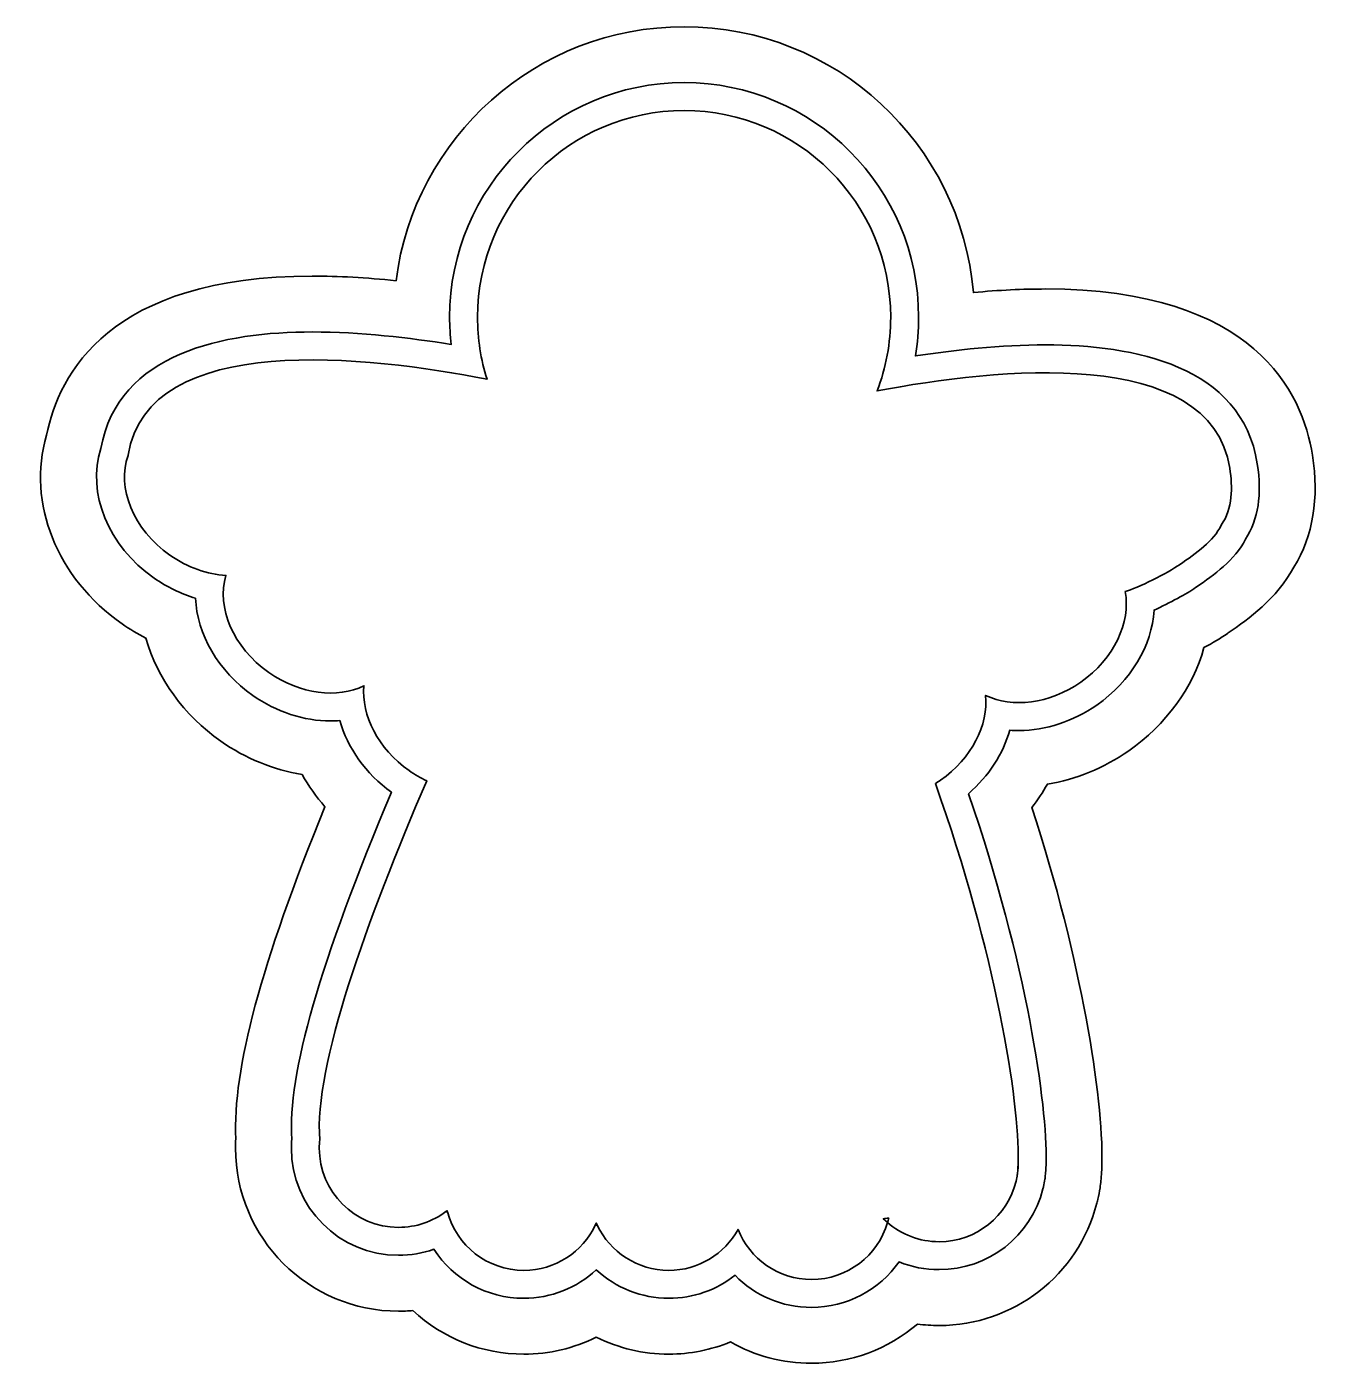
# Model space of a CAD drawing. Extents: x 65 to 528, y 154 to 633.
import ezdxf

# ---------------------------------------------------------------- set-up
doc = ezdxf.new("R2010")
doc.units = 0
doc.header["$MEASUREMENT"] = 0
doc.layers.add('Layer 1', color=7, linetype='Continuous', lineweight=0)

msp = doc.modelspace()

# ---------------------------------------------------------------- linework, layer by layer
at = {"layer": 'Layer 1', "color": 18, "lineweight": 35, "true_color": 0x000000}
for points, knots in [([(345.65, 154.46), (335.27, 154.46), (325.35, 157.11), (316.64, 162.1), (309.65, 159.24), (302.11, 157.72), (294.5, 157.72), (285.41, 157.72), (276.56, 159.84), (268.55, 163.83), (260.54, 159.84), (251.68, 157.72), (242.59, 157.72), (227.6, 157.72), (213.5, 163.39), (202.83, 173.34), (201.12, 173.19), (199.39, 173.11), (197.65, 173.11), (165.48, 173.11), (139.31, 199.28), (139.31, 231.45), (139.31, 232.6), (139.34, 233.71), (139.4, 234.8), (138.26, 259.71), (148.46, 297.77), (171.34, 353.72), (168.21, 357.31), (165.47, 361.19), (163.18, 365.27), (152.96, 366.93), (142.88, 371.02), (134.05, 377.19), (120.75, 386.49), (111.27, 399.7), (107.18, 414.08), (104.25, 415.58), (101.41, 417.3), (98.66, 419.22), (75.24, 435.59), (64.52, 462.56), (71.64, 486.75), (75.94, 508.65), (94.19, 543.72), (166.81, 543.72), (176.12, 543.72), (186.15, 543.17), (196.82, 542.06), (203.26, 593.27), (247.07, 633), (300, 633), (354.37, 633), (399.12, 591.06), (403.63, 537.84), (412.76, 538.68), (421.4, 539.1), (429.48, 539.1), (504.48, 539.1), (521.56, 501.83), (525.07, 479.61), (527.52, 464.18), (525.29, 450.71), (518.44, 439.55), (512.21, 428.03), (502.23, 421.06), (494.9, 415.94), (494.9, 415.94), (494.66, 415.77), (494.66, 415.77), (492.3, 414.13), (489.29, 412.36), (486.22, 410.7), (482.15, 396.33), (472.6, 383.06), (459.26, 373.75), (450.42, 367.57), (440.34, 363.48), (430.11, 361.83), (428.49, 358.94), (426.65, 356.16), (424.6, 353.5), (442.42, 298.53), (450.12, 249.71), (449.66, 226.3), (449.62, 223.92), (449.5, 221.78), (449.3, 219.79), (449.23, 218.95), (449.12, 218.11), (448.98, 217.28), (448.79, 215.91), (448.53, 214.55), (448.22, 213.22), (448.22, 213.22), (448.07, 212.55), (448.07, 212.55), (448.07, 212.55), (447.91, 211.99), (447.84, 211.75), (441.21, 185.96), (418.02, 167.98), (391.34, 167.98), (388.72, 167.98), (386.12, 168.15), (383.55, 168.5), (373.07, 159.55), (359.65, 154.46), (345.65, 154.46)], [0, 0, 0, 0, 1, 1, 1, 2, 2, 2, 3, 3, 3, 4, 4, 4, 5, 5, 5, 6, 6, 6, 7, 7, 7, 8, 8, 8, 9, 9, 9, 10, 10, 10, 11, 11, 11, 12, 12, 12, 13, 13, 13, 14, 14, 14, 15, 15, 15, 16, 16, 16, 17, 17, 17, 18, 18, 18, 19, 19, 19, 20, 20, 20, 21, 21, 21, 22, 22, 22, 23, 23, 23, 24, 24, 24, 25, 25, 25, 26, 26, 26, 27, 27, 27, 28, 28, 28, 29, 29, 29, 30, 30, 30, 31, 31, 31, 32, 32, 32, 33, 33, 33, 34, 34, 34, 35, 35, 35, 36, 36, 36, 36]), ([(345.65, 174.46), (335.05, 174.46), (325.28, 178.72), (318.23, 185.95), (311.58, 180.71), (303.25, 177.72), (294.5, 177.72), (284.77, 177.72), (275.52, 181.48), (268.55, 187.87), (261.57, 181.48), (252.32, 177.72), (242.59, 177.72), (229.33, 177.72), (217.3, 184.56), (210.37, 195.26), (206.34, 193.84), (202.05, 193.11), (197.65, 193.11), (176.51, 193.11), (159.31, 210.31), (159.31, 231.45), (159.31, 232.57), (159.35, 233.62), (159.44, 234.64), (157.93, 257.79), (169.63, 298.5), (195.16, 358.9), (185.95, 365.55), (179.41, 374.83), (176.66, 384.57), (175.57, 384.49), (174.47, 384.44), (173.36, 384.44), (163.83, 384.44), (153.94, 387.69), (145.51, 393.58), (133.06, 402.29), (125.52, 415.55), (124.97, 428.4), (119.79, 429.93), (114.77, 432.36), (110.11, 435.61), (93.65, 447.13), (85.94, 466.05), (91.09, 481.96), (97.15, 516.45), (135.53, 523.72), (166.81, 523.72), (183.98, 523.72), (201.78, 521.64), (216.56, 519.24), (216.19, 522.47), (216, 525.73), (216, 529), (216, 575.32), (253.68, 613), (300, 613), (346.32, 613), (384, 575.32), (384, 529), (384, 524.31), (383.62, 519.68), (382.86, 515.12), (396.83, 517.27), (413.42, 519.1), (429.48, 519.1), (461, 519.1), (499.76, 511.71), (505.32, 476.49), (507.05, 465.53), (505.68, 456.7), (501.1, 449.55), (497.17, 441.92), (489.89, 436.84), (483.44, 432.34), (483.44, 432.34), (483.21, 432.17), (483.21, 432.17), (480.12, 430.02), (473.87, 426.65), (468.35, 424.12), (467.59, 411.42), (460.1, 398.73), (447.81, 390.14), (439.38, 384.25), (429.49, 381), (419.96, 381), (418.85, 381), (417.75, 381.05), (416.67, 381.13), (414.3, 372.75), (409.13, 364.71), (401.87, 358.4), (422.9, 297.43), (430.05, 246.59), (429.67, 226.69), (429.63, 224.78), (429.54, 223.13), (429.38, 221.65), (429.35, 221.21), (429.3, 220.78), (429.22, 220.34), (429.1, 219.46), (428.94, 218.58), (428.74, 217.74), (428.74, 217.74), (428.7, 217.55), (428.7, 217.55), (428.7, 217.55), (428.57, 217.08), (428.53, 216.94), (424.23, 199.87), (409, 187.98), (391.34, 187.98), (386.39, 187.98), (381.52, 188.94), (377, 190.76), (369.94, 180.79), (358.29, 174.46), (345.65, 174.46)], [0, 0, 0, 0, 1, 1, 1, 2, 2, 2, 3, 3, 3, 4, 4, 4, 5, 5, 5, 6, 6, 6, 7, 7, 7, 8, 8, 8, 9, 9, 9, 10, 10, 10, 11, 11, 11, 12, 12, 12, 13, 13, 13, 14, 14, 14, 15, 15, 15, 16, 16, 16, 17, 17, 17, 18, 18, 18, 19, 19, 19, 20, 20, 20, 21, 21, 21, 22, 22, 22, 23, 23, 23, 24, 24, 24, 25, 25, 25, 26, 26, 26, 27, 27, 27, 28, 28, 28, 29, 29, 29, 30, 30, 30, 31, 31, 31, 32, 32, 32, 33, 33, 33, 34, 34, 34, 35, 35, 35, 36, 36, 36, 37, 37, 37, 38, 38, 38, 39, 39, 39, 40, 40, 40, 40]), ([(492.42, 454.54), (489.68, 448.84), (483.48, 444.56), (477.48, 440.37), (473.51, 437.6), (462.23, 431.94), (458, 430.74), (458, 430.74), (458, 430.74), (458, 430.74), (460.06, 419.78), (454.05, 406.7), (442.08, 398.34), (430.85, 390.49), (417.51, 389), (408, 393.58), (409.02, 383.07), (403.04, 371.06), (391.8, 363.2), (391.21, 362.79), (390.61, 362.39), (390, 362.02), (411.64, 301.57), (420.08, 248.05), (419.67, 226.88), (419.64, 225.22), (419.56, 223.77), (419.42, 222.52), (419.41, 222.31), (419.38, 222.11), (419.34, 221.92), (419.25, 221.2), (419.13, 220.56), (419, 220), (418.97, 219.89), (418.94, 219.79), (418.9, 219.68), (415.91, 207.23), (404.7, 197.98), (391.34, 197.98), (384.28, 197.98), (377.82, 200.56), (372.86, 204.83), (373.02, 205.36), (373.16, 205.89), (373.27, 206.44), (372.63, 206.36), (371.99, 206.3), (371.35, 206.23), (371.84, 205.74), (372.34, 205.27), (372.86, 204.83), (369.41, 193.06), (358.54, 184.46), (345.65, 184.46), (333.69, 184.46), (323.46, 191.87), (319.31, 202.36), (314.48, 193.63), (305.18, 187.72), (294.5, 187.72), (283.22, 187.72), (273.48, 194.31), (268.91, 203.85), (268.78, 204.12), (268.65, 204.39), (268.54, 204.67), (268.43, 204.4), (268.31, 204.14), (268.19, 203.88), (263.63, 194.32), (253.88, 187.72), (242.59, 187.72), (229.49, 187.72), (218.46, 196.6), (215.22, 208.68), (215.17, 208.83), (215.13, 208.97), (215.1, 209.12), (214.95, 208.99), (214.8, 208.88), (214.65, 208.77), (209.91, 205.21), (204.03, 203.11), (197.65, 203.11), (182, 203.11), (169.31, 215.8), (169.31, 231.45), (169.31, 232.48), (169.36, 233.5), (169.48, 234.5), (167.31, 260.58), (186.46, 313.47), (207.79, 363.02), (205.65, 364.02), (203.55, 365.23), (201.52, 366.65), (190.29, 374.51), (184.3, 386.52), (185.32, 397.02), (175.81, 392.44), (162.47, 393.93), (151.24, 401.78), (138.4, 410.76), (132.42, 425.16), (135.9, 436.54), (135.92, 436.53), (135.93, 436.53), (135.95, 436.54), (135.94, 436.54), (135.92, 436.54), (135.91, 436.56), (135.91, 436.56), (135.91, 436.55), (135.9, 436.54), (129.26, 436.95), (122.21, 439.36), (115.84, 443.81), (102.64, 453.04), (96.69, 468.01), (100.83, 479.53), (100.83, 479.54), (100.83, 479.54), (100.83, 479.55), (107.94, 524.55), (187.54, 515.03), (229.4, 506.78), (227.19, 513.79), (226, 521.26), (226, 529), (226, 569.87), (259.13, 603), (300, 603), (340.87, 603), (374, 569.87), (374, 529), (374, 519.7), (372.29, 510.8), (369.15, 502.6), (411.55, 510.73), (488.46, 519.13), (495.44, 474.93), (496.53, 468.05), (496.45, 460.53), (492.42, 454.54)], [0, 0, 0, 0, 1, 1, 1, 2, 2, 2, 3, 3, 3, 4, 4, 4, 5, 5, 5, 6, 6, 6, 7, 7, 7, 8, 8, 8, 9, 9, 9, 10, 10, 10, 11, 11, 11, 12, 12, 12, 13, 13, 13, 14, 14, 14, 15, 15, 15, 16, 16, 16, 17, 17, 17, 18, 18, 18, 19, 19, 19, 20, 20, 20, 21, 21, 21, 22, 22, 22, 23, 23, 23, 24, 24, 24, 25, 25, 25, 26, 26, 26, 27, 27, 27, 28, 28, 28, 29, 29, 29, 30, 30, 30, 31, 31, 31, 32, 32, 32, 33, 33, 33, 34, 34, 34, 35, 35, 35, 36, 36, 36, 37, 37, 37, 38, 38, 38, 39, 39, 39, 40, 40, 40, 41, 41, 41, 42, 42, 42, 43, 43, 43, 44, 44, 44, 45, 45, 45, 46, 46, 46, 47, 47, 47, 48, 48, 48, 48]), ([(135.95, 436.54), (135.93, 436.53), (135.92, 436.53), (135.9, 436.54), (135.91, 436.55), (135.91, 436.56), (135.91, 436.56), (135.92, 436.54), (135.94, 436.54), (135.95, 436.54)], [0, 0, 0, 0, 1, 1, 1, 2, 2, 2, 3, 3, 3, 3]), ([(135.95, 436.54), (135.93, 436.53), (135.92, 436.53), (135.9, 436.54), (135.91, 436.55), (135.91, 436.56), (135.91, 436.56), (135.92, 436.54), (135.94, 436.54), (135.95, 436.54)], [0, 0, 0, 0, 1, 1, 1, 2, 2, 2, 3, 3, 3, 3]), ([(419.69, 226.32), (419.69, 225.03), (419.6, 223.76), (419.42, 222.52), (419.56, 223.77), (419.64, 225.22), (419.67, 226.88), (419.69, 226.69), (419.69, 226.51), (419.69, 226.32)], [0, 0, 0, 0, 1, 1, 1, 2, 2, 2, 3, 3, 3, 3]), ([(215.22, 208.68), (215.03, 208.71), (214.84, 208.74), (214.65, 208.77), (214.8, 208.88), (214.95, 208.99), (215.1, 209.12), (215.13, 208.97), (215.17, 208.83), (215.22, 208.68)], [0, 0, 0, 0, 1, 1, 1, 2, 2, 2, 3, 3, 3, 3]), ([(373.27, 206.44), (373.16, 205.89), (373.02, 205.36), (372.86, 204.83), (372.34, 205.27), (371.84, 205.74), (371.35, 206.23), (371.99, 206.3), (372.63, 206.36), (373.27, 206.44)], [0, 0, 0, 0, 1, 1, 1, 2, 2, 2, 3, 3, 3, 3]), ([(373.27, 206.44), (373.16, 205.89), (373.02, 205.36), (372.86, 204.83), (372.34, 205.27), (371.84, 205.74), (371.35, 206.23), (371.99, 206.3), (372.63, 206.36), (373.27, 206.44)], [0, 0, 0, 0, 1, 1, 1, 2, 2, 2, 3, 3, 3, 3]), ([(268.91, 203.85), (268.91, 203.85), (268.19, 203.88), (268.19, 203.88), (268.31, 204.14), (268.43, 204.4), (268.54, 204.67), (268.65, 204.39), (268.78, 204.12), (268.91, 203.85)], [0, 0, 0, 0, 1, 1, 1, 2, 2, 2, 3, 3, 3, 3])]:
    msp.add_open_spline(points, degree=3, knots=knots, dxfattribs=at)

doc.saveas('drawing.dxf')
